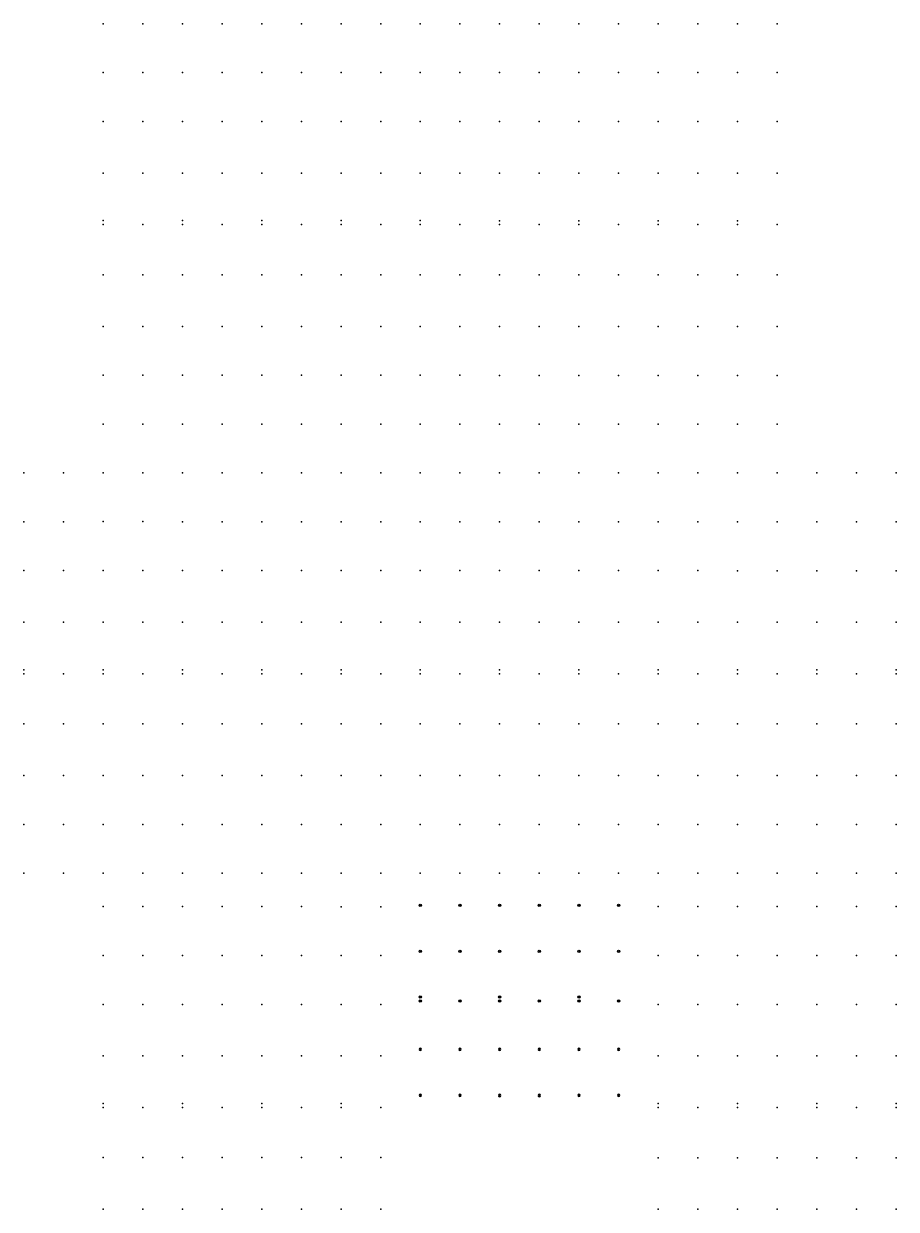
# Model space of a CAD drawing. Header units: millimetres. Extents: x 472828 to 475087, y 4317878 to 4319084.
# Drawn here: x 472827.8 to 472959.8, y 4318623.7 to 4318803.1 of the extents above; entities that cross this region are included whole.
import ezdxf

# ---------------------------------------------------------------- set-up
doc = ezdxf.new("R2010")
doc.units = ezdxf.units.MM
doc.linetypes.add('CENTER2', pattern=[1.125, 0.75, -0.125, 0.125, -0.125])
for name, color, linetype in [('10_T3_EOS_PILE_CP170_2_205', 10, 'Continuous'), ('11_T3_EOS_PILE_CP170_1_255', 11, 'Continuous'), ('12_T3_EOS_PILE_CP140_205', 12, 'Continuous'), ('13_T3_EOS_PILE_HEA_MOT_170', 13, 'Continuous'), ('14_T3_EOS_PILE_CP140_195', 14, 'Continuous'), ('1_T3_EOS_PILE_MOT_HEA_255', 1, 'Continuous'), ('2_T3_EOS_PILE_HEA_255', 2, 'Continuous'), ('3_T3_EOS_PILE_IPEA_1_255', 3, 'Continuous'), ('4_T3_EOS_PILE_IPEA_2_235', 4, 'Continuous'), ('5_T3_EOS_PILE_HEA_MOT_190', 5, 'Continuous'), ('6_T3_EOS_PILE_HEA_190', 6, 'Continuous'), ('7_T3_EOS_PILE_IPEA_2_MOT_255', 7, 'Continuous'), ('8_T3_EOS_PILE_CP170_1_220', 8, 'Continuous'), ('9_T3_EOS_PILE_HEA_155', 9, 'Continuous')]:
    doc.layers.add(name, color=color, linetype=linetype)

# ---------------------------------------------------------------- blocks, each defined once
blk = doc.blocks.new('*U7')
at = {"color": 0, "linetype": 'CENTER2', "transparency": 16777216}
for p, q in [((-183, 0), (-36, 0)), ((0, 36), (0, 183)), ((36, 0), (183, 0)), ((0, -183), (0, -36))]:
    blk.add_line(p, q, dxfattribs=at)
at = {"color": 0, "linetype": 'Continuous', "transparency": 16777216}
for p, q in [((-18, 0), (18, 0)), ((0, -18), (0, 18))]:
    blk.add_line(p, q, dxfattribs=at)
blk = doc.blocks.new('PVH POST')
at = {"color": 5}
blk.add_circle((0, 0), 179, dxfattribs=at)
at = {"color": 5, "linetype": 'CENTER2', "rotation": 45}
blk.add_blockref('*U7', (0, 0), dxfattribs=at)
blk = doc.blocks.new('*U5')
at = {"color": 0, "linetype": 'CENTER2', "transparency": 16777216}
for p, q in [((-183, 0), (-36, 0)), ((0, 36), (0, 183)), ((36, 0), (183, 0)), ((0, -183), (0, -36))]:
    blk.add_line(p, q, dxfattribs=at)
at = {"color": 0, "linetype": 'Continuous', "transparency": 16777216}
for p, q in [((-18, 0), (18, 0)), ((0, -18), (0, 18))]:
    blk.add_line(p, q, dxfattribs=at)
blk = doc.blocks.new('b-p')
at = {"color": 5}
blk.add_circle((0, 0), 179, dxfattribs=at)
at = {"color": 5, "linetype": 'CENTER2', "rotation": 45}
blk.add_blockref('*U5', (0, 0), dxfattribs=at)

msp = doc.modelspace()

# ---------------------------------------------------------------- linework, layer by layer
at = {"layer": '10_T3_EOS_PILE_CP170_2_205', "extrusion": (0, 0.015866, 0.999874)}
for p in [(472857.75, 4318803.09, 683.86), (472857.75, 4318795.7, 683.97)]:
    msp.add_point(p, dxfattribs=at)
at = {"layer": '10_T3_EOS_PILE_CP170_2_205', "extrusion": (0, 0.014809, 0.99989)}
for p in [(472869.75, 4318803.09, 684.18), (472869.75, 4318795.69, 684.29)]:
    msp.add_point(p, dxfattribs=at)
at = {"layer": '10_T3_EOS_PILE_CP170_2_205', "extrusion": (0, 0.013727, 0.999906)}
for p in [(472881.75, 4318803.09, 684.41), (472881.75, 4318795.69, 684.51)]:
    msp.add_point(p, dxfattribs=at)
at = {"layer": '10_T3_EOS_PILE_CP170_2_205', "extrusion": (0, 0.010343, 0.999947)}
for p in [(472893.75, 4318803.09, 684.71), (472893.75, 4318795.69, 684.79)]:
    msp.add_point(p, dxfattribs=at)
at = {"layer": '10_T3_EOS_PILE_CP170_2_205', "extrusion": (0, 0.010527, 0.999945)}
for p in [(472905.75, 4318803.09, 684.8), (472905.75, 4318795.69, 684.88)]:
    msp.add_point(p, dxfattribs=at)
at = {"layer": '10_T3_EOS_PILE_CP170_2_205', "extrusion": (0, 0.011553, 0.999933)}
for p in [(472917.75, 4318803.09, 684.85), (472917.75, 4318795.69, 684.93)]:
    msp.add_point(p, dxfattribs=at)
at = {"layer": '10_T3_EOS_PILE_CP170_2_205', "extrusion": (0, 0.01374, 0.999906)}
for p in [(472929.75, 4318803.09, 684.86), (472929.75, 4318795.69, 684.96)]:
    msp.add_point(p, dxfattribs=at)
at = {"layer": '10_T3_EOS_PILE_CP170_2_205', "extrusion": (0, 0.003545, 0.999994)}
for p in [(472839.75, 4318735.15, 684.59), (472839.75, 4318727.75, 684.61), (472839.75, 4318681.95, 684.78), (472839.75, 4318674.55, 684.8)]:
    msp.add_point(p, dxfattribs=at)
at = {"layer": '10_T3_EOS_PILE_CP170_2_205', "extrusion": (0, 0.019189, 0.999816)}
for p in [(472941.75, 4318735.13, 685.89), (472941.75, 4318727.73, 686.03)]:
    msp.add_point(p, dxfattribs=at)
at = {"layer": '10_T3_EOS_PILE_CP170_2_205', "extrusion": (0, 0.019861, 0.999803)}
for p in [(472953.75, 4318735.13, 686.08), (472953.75, 4318727.73, 686.22)]:
    msp.add_point(p, dxfattribs=at)
at = {"layer": '10_T3_EOS_PILE_CP170_2_205', "extrusion": (0, 0.018014, 0.999838)}
for p in [(472959.75, 4318735.13, 686.27), (472959.75, 4318727.73, 686.41), (472959.75, 4318681.94, 687.23), (472959.75, 4318674.54, 687.37)]:
    msp.add_point(p, dxfattribs=at)
at = {"layer": '11_T3_EOS_PILE_CP170_1_255', "extrusion": (0, 0.015866, 0.999874)}
msp.add_point((472857.75, 4318772.7, 684.34), dxfattribs=at)
at = {"layer": '11_T3_EOS_PILE_CP170_1_255', "extrusion": (0, 0.01374, 0.999906)}
msp.add_point((472929.75, 4318772.69, 685.28), dxfattribs=at)
at = {"layer": '11_T3_EOS_PILE_CP170_1_255', "extrusion": (0, 0.003545, 0.999994)}
msp.add_point((472845.75, 4318704.75, 684.7), dxfattribs=at)
at = {"layer": '12_T3_EOS_PILE_CP140_205', "extrusion": (0, 0.014809, 0.99989)}
for p in [(472863.75, 4318803.09, 684.18), (472863.75, 4318795.69, 684.29), (472863.75, 4318749.9, 684.96), (472863.75, 4318742.5, 685.07)]:
    msp.add_point(p, dxfattribs=at)
at = {"layer": '12_T3_EOS_PILE_CP140_205', "extrusion": (0, 0.013727, 0.999906)}
for p in [(472875.75, 4318803.09, 684.41), (472875.75, 4318795.69, 684.51), (472875.75, 4318749.9, 685.14), (472875.75, 4318742.5, 685.24)]:
    msp.add_point(p, dxfattribs=at)
at = {"layer": '12_T3_EOS_PILE_CP140_205', "extrusion": (0, 0.010343, 0.999947)}
for p in [(472887.75, 4318803.09, 684.71), (472887.75, 4318795.69, 684.79), (472887.75, 4318749.9, 685.26), (472887.75, 4318742.5, 685.34)]:
    msp.add_point(p, dxfattribs=at)
at = {"layer": '12_T3_EOS_PILE_CP140_205', "extrusion": (0, 0.010527, 0.999945)}
for p in [(472899.75, 4318803.09, 684.8), (472899.75, 4318795.69, 684.88), (472899.75, 4318749.89, 685.36), (472899.75, 4318742.5, 685.44)]:
    msp.add_point(p, dxfattribs=at)
at = {"layer": '12_T3_EOS_PILE_CP140_205', "extrusion": (0, 0.011553, 0.999933)}
for p in [(472911.75, 4318803.09, 684.85), (472911.75, 4318795.69, 684.93), (472911.75, 4318749.89, 685.46), (472911.75, 4318742.49, 685.55)]:
    msp.add_point(p, dxfattribs=at)
at = {"layer": '12_T3_EOS_PILE_CP140_205', "extrusion": (0, 0.019189, 0.999816)}
for p in [(472935.75, 4318735.13, 685.89), (472935.75, 4318727.73, 686.03), (472935.75, 4318681.94, 686.91), (472935.75, 4318674.54, 687.05)]:
    msp.add_point(p, dxfattribs=at)
at = {"layer": '12_T3_EOS_PILE_CP140_205', "extrusion": (0, 0.019861, 0.999803)}
for p in [(472947.75, 4318735.13, 686.08), (472947.75, 4318727.73, 686.22), (472947.75, 4318681.94, 687.13), (472947.75, 4318674.54, 687.28)]:
    msp.add_point(p, dxfattribs=at)
at = {"layer": '13_T3_EOS_PILE_HEA_MOT_170', "extrusion": (0, 0.014809, 0.99989)}
msp.add_point((472869.75, 4318772.7, 684.63), dxfattribs=at)
at = {"layer": '13_T3_EOS_PILE_HEA_MOT_170', "extrusion": (0, 0.013727, 0.999906)}
msp.add_point((472881.75, 4318772.7, 684.82), dxfattribs=at)
at = {"layer": '13_T3_EOS_PILE_HEA_MOT_170', "extrusion": (0, 0.010343, 0.999947)}
msp.add_point((472893.75, 4318772.69, 685.03), dxfattribs=at)
at = {"layer": '13_T3_EOS_PILE_HEA_MOT_170', "extrusion": (0, 0.010527, 0.999945)}
msp.add_point((472905.75, 4318772.69, 685.12), dxfattribs=at)
at = {"layer": '13_T3_EOS_PILE_HEA_MOT_170', "extrusion": (0, 0.011553, 0.999933)}
msp.add_point((472917.75, 4318772.69, 685.2), dxfattribs=at)
at = {"layer": '13_T3_EOS_PILE_HEA_MOT_170', "extrusion": (0, 0.019189, 0.999816)}
msp.add_point((472941.75, 4318704.74, 686.47), dxfattribs=at)
at = {"layer": '13_T3_EOS_PILE_HEA_MOT_170', "extrusion": (0, 0.019861, 0.999803)}
msp.add_point((472953.75, 4318704.74, 686.68), dxfattribs=at)
at = {"layer": '14_T3_EOS_PILE_CP140_195', "extrusion": (0, 0.014809, 0.99989)}
for p in [(472869.75, 4318765.1, 684.74), (472869.75, 4318757.3, 684.85), (472869.75, 4318749.9, 684.96), (472869.75, 4318742.5, 685.07)]:
    msp.add_point(p, dxfattribs=at)
at = {"layer": '14_T3_EOS_PILE_CP140_195', "extrusion": (0, 0.013727, 0.999906)}
for p in [(472881.75, 4318765.1, 684.93), (472881.75, 4318757.3, 685.03), (472881.75, 4318749.9, 685.14), (472881.75, 4318742.5, 685.24)]:
    msp.add_point(p, dxfattribs=at)
at = {"layer": '14_T3_EOS_PILE_CP140_195', "extrusion": (0, 0.010343, 0.999947)}
for p in [(472893.75, 4318765.09, 685.1), (472893.75, 4318757.3, 685.19), (472893.75, 4318749.9, 685.26), (472893.75, 4318742.5, 685.34)]:
    msp.add_point(p, dxfattribs=at)
at = {"layer": '14_T3_EOS_PILE_CP140_195', "extrusion": (0, 0.010527, 0.999945)}
for p in [(472905.75, 4318765.09, 685.2), (472905.75, 4318757.29, 685.28), (472905.75, 4318749.89, 685.36), (472905.75, 4318742.5, 685.44)]:
    msp.add_point(p, dxfattribs=at)
at = {"layer": '14_T3_EOS_PILE_CP140_195', "extrusion": (0, 0.011553, 0.999933)}
for p in [(472917.75, 4318765.09, 685.28), (472917.75, 4318757.29, 685.37), (472917.75, 4318749.89, 685.46), (472917.75, 4318742.49, 685.55)]:
    msp.add_point(p, dxfattribs=at)
at = {"layer": '14_T3_EOS_PILE_CP140_195', "extrusion": (0, 0.019189, 0.999816)}
for p in [(472941.75, 4318697.14, 686.62), (472941.75, 4318689.34, 686.77), (472941.75, 4318681.94, 686.91), (472941.75, 4318674.54, 687.05)]:
    msp.add_point(p, dxfattribs=at)
at = {"layer": '14_T3_EOS_PILE_CP140_195', "extrusion": (0, 0.019861, 0.999803)}
for p in [(472953.75, 4318697.14, 686.83), (472953.75, 4318689.34, 686.99), (472953.75, 4318681.94, 687.13), (472953.75, 4318674.54, 687.28)]:
    msp.add_point(p, dxfattribs=at)
at = {"layer": '1_T3_EOS_PILE_MOT_HEA_255', "extrusion": (0, 0.015866, 0.999874)}
msp.add_point((472845.75, 4318772.7, 684.07), dxfattribs=at)
at = {"layer": '1_T3_EOS_PILE_MOT_HEA_255', "extrusion": (0, 0.011763, 0.999931)}
msp.add_point((472941.75, 4318772.69, 685.46), dxfattribs=at)
at = {"layer": '1_T3_EOS_PILE_MOT_HEA_255', "extrusion": (0, 0.00278, 0.999996)}
msp.add_point((472833.75, 4318704.74, 684.44), dxfattribs=at)
at = {"layer": '1_T3_EOS_PILE_MOT_HEA_255', "extrusion": (0, 0.025877, 0.999665)}
msp.add_point((472845.75, 4318639.12, 685.66), dxfattribs=at)
at = {"layer": '1_T3_EOS_PILE_MOT_HEA_255', "extrusion": (0, 0.034622, 0.9994)}
msp.add_point((472881.75, 4318639.11, 686.76), dxfattribs=at)
at = {"layer": '1_T3_EOS_PILE_MOT_HEA_255', "extrusion": (0, 0.021536, 0.999768)}
msp.add_point((472929.75, 4318639.11, 687.48), dxfattribs=at)
at = {"layer": '2_T3_EOS_PILE_HEA_255', "extrusion": (0, 0.015866, 0.999874)}
for p in [(472845.75, 4318803.1, 683.58), (472845.75, 4318795.7, 683.7), (472845.75, 4318788.3, 683.82), (472845.75, 4318780.5, 683.94), (472845.75, 4318765.1, 684.19), (472845.75, 4318757.3, 684.31), (472845.75, 4318749.9, 684.43), (472845.75, 4318742.5, 684.55)]:
    msp.add_point(p, dxfattribs=at)
at = {"layer": '2_T3_EOS_PILE_HEA_255', "extrusion": (0, 0.011763, 0.999931)}
for p in [(472941.75, 4318803.09, 685.11), (472941.75, 4318795.69, 685.19), (472941.75, 4318788.29, 685.28), (472941.75, 4318780.49, 685.37), (472941.75, 4318765.09, 685.55), (472941.75, 4318757.29, 685.64), (472941.75, 4318749.89, 685.73), (472941.75, 4318742.49, 685.82)]:
    msp.add_point(p, dxfattribs=at)
at = {"layer": '2_T3_EOS_PILE_HEA_255', "extrusion": (0, 0.00278, 0.999996)}
for p in [(472833.75, 4318735.14, 684.35), (472833.75, 4318727.74, 684.37), (472833.75, 4318720.34, 684.39), (472833.75, 4318712.54, 684.41), (472833.75, 4318697.14, 684.46), (472833.75, 4318689.34, 684.48), (472833.75, 4318681.95, 684.5), (472833.75, 4318674.55, 684.52)]:
    msp.add_point(p, dxfattribs=at)
at = {"layer": '2_T3_EOS_PILE_HEA_255', "extrusion": (0, 0.025877, 0.999665)}
for p in [(472845.75, 4318669.51, 684.88), (472845.75, 4318662.11, 685.07), (472845.75, 4318654.71, 685.26), (472845.75, 4318646.91, 685.46), (472845.75, 4318631.52, 685.86), (472845.75, 4318623.72, 686.06)]:
    msp.add_point(p, dxfattribs=at)
at = {"layer": '2_T3_EOS_PILE_HEA_255', "extrusion": (0, 0.034622, 0.9994)}
for p in [(472881.75, 4318669.49, 685.71), (472881.75, 4318662.1, 685.97), (472881.75, 4318654.7, 686.22), (472881.75, 4318646.91, 686.49), (472881.75, 4318631.52, 687.02), (472881.75, 4318623.72, 687.3)]:
    msp.add_point(p, dxfattribs=at)
at = {"layer": '2_T3_EOS_PILE_HEA_255', "extrusion": (0, 0.021536, 0.999768)}
for p in [(472929.75, 4318669.5, 686.83), (472929.75, 4318662.1, 686.99), (472929.75, 4318654.7, 687.15), (472929.75, 4318646.91, 687.32), (472929.75, 4318631.51, 687.65), (472929.75, 4318623.71, 687.81)]:
    msp.add_point(p, dxfattribs=at)
at = {"layer": '3_T3_EOS_PILE_IPEA_1_255', "extrusion": (0, 0.015866, 0.999874)}
for p in [(472839.75, 4318803.1, 683.58), (472851.75, 4318803.09, 683.86), (472839.75, 4318795.7, 683.7), (472851.75, 4318795.7, 683.97), (472839.75, 4318788.3, 683.82), (472851.75, 4318788.3, 684.09), (472839.75, 4318780.5, 683.94), (472851.75, 4318780.5, 684.22), (472839.75, 4318765.1, 684.19), (472839.75, 4318757.3, 684.31), (472839.75, 4318749.9, 684.43), (472839.75, 4318742.5, 684.55)]:
    msp.add_point(p, dxfattribs=at)
at = {"layer": '3_T3_EOS_PILE_IPEA_1_255', "extrusion": (0, 0.01374, 0.999906)}
for p in [(472923.75, 4318803.09, 684.86), (472923.75, 4318795.69, 684.96), (472923.75, 4318788.29, 685.06), (472923.75, 4318780.49, 685.17)]:
    msp.add_point(p, dxfattribs=at)
at = {"layer": '3_T3_EOS_PILE_IPEA_1_255', "extrusion": (0, 0.011763, 0.999931)}
for p in [(472935.75, 4318803.09, 685.11), (472935.75, 4318795.69, 685.19), (472935.75, 4318788.29, 685.28), (472935.75, 4318780.49, 685.37), (472935.75, 4318765.09, 685.55), (472935.75, 4318757.29, 685.64), (472935.75, 4318749.89, 685.73), (472935.75, 4318742.49, 685.82)]:
    msp.add_point(p, dxfattribs=at)
at = {"layer": '3_T3_EOS_PILE_IPEA_1_255', "extrusion": (0, 0.00278, 0.999996)}
for p in [(472827.75, 4318735.14, 684.35), (472827.75, 4318727.74, 684.37), (472827.75, 4318720.34, 684.39), (472827.75, 4318712.54, 684.41), (472827.75, 4318697.14, 684.46), (472827.75, 4318689.34, 684.48), (472827.75, 4318681.95, 684.5), (472827.75, 4318674.55, 684.52)]:
    msp.add_point(p, dxfattribs=at)
at = {"layer": '3_T3_EOS_PILE_IPEA_1_255', "extrusion": (0, 0.003545, 0.999994)}
for p in [(472845.75, 4318735.15, 684.59), (472845.75, 4318727.75, 684.61), (472845.75, 4318720.35, 684.64), (472845.75, 4318712.55, 684.67)]:
    msp.add_point(p, dxfattribs=at)
at = {"layer": '3_T3_EOS_PILE_IPEA_1_255', "extrusion": (0, 0.025877, 0.999665)}
for p in [(472839.75, 4318669.51, 684.88), (472839.75, 4318662.11, 685.07), (472839.75, 4318654.71, 685.26), (472839.75, 4318646.91, 685.46), (472839.75, 4318631.52, 685.86), (472839.75, 4318623.72, 686.06)]:
    msp.add_point(p, dxfattribs=at)
at = {"layer": '3_T3_EOS_PILE_IPEA_1_255', "extrusion": (0, 0.028956, 0.999581)}
for p in [(472857.75, 4318669.5, 685.23), (472857.75, 4318662.1, 685.44), (472857.75, 4318654.71, 685.66), (472857.75, 4318646.91, 685.88), (472857.75, 4318631.52, 686.33), (472857.75, 4318623.72, 686.55)]:
    msp.add_point(p, dxfattribs=at)
at = {"layer": '3_T3_EOS_PILE_IPEA_1_255', "extrusion": (0, 0.032492, 0.999472)}
for p in [(472869.75, 4318669.5, 685.49), (472869.75, 4318662.1, 685.73), (472869.75, 4318654.7, 685.97), (472869.75, 4318646.91, 686.23), (472869.75, 4318631.52, 686.73), (472869.75, 4318623.72, 686.98)]:
    msp.add_point(p, dxfattribs=at)
at = {"layer": '3_T3_EOS_PILE_IPEA_1_255', "extrusion": (0, 0.034622, 0.9994)}
for p in [(472875.75, 4318669.49, 685.71), (472875.75, 4318662.1, 685.97), (472875.75, 4318654.7, 686.22), (472875.75, 4318646.91, 686.49), (472875.75, 4318631.52, 687.02), (472875.75, 4318623.72, 687.3)]:
    msp.add_point(p, dxfattribs=at)
at = {"layer": '3_T3_EOS_PILE_IPEA_1_255', "extrusion": (0, 0.021536, 0.999768)}
for p in [(472923.75, 4318669.5, 686.83), (472923.75, 4318662.1, 686.99), (472923.75, 4318654.7, 687.15), (472923.75, 4318646.91, 687.32), (472923.75, 4318631.51, 687.65), (472923.75, 4318623.71, 687.81)]:
    msp.add_point(p, dxfattribs=at)
at = {"layer": '3_T3_EOS_PILE_IPEA_1_255', "extrusion": (0, 0.018289, 0.999833)}
for p in [(472941.75, 4318669.5, 687.14), (472941.75, 4318662.1, 687.27), (472941.75, 4318654.7, 687.41), (472941.75, 4318646.9, 687.55), (472941.75, 4318631.51, 687.83), (472941.75, 4318623.71, 687.97)]:
    msp.add_point(p, dxfattribs=at)
at = {"layer": '3_T3_EOS_PILE_IPEA_1_255', "extrusion": (0, 0.017034, 0.999855)}
for p in [(472953.75, 4318669.5, 687.36), (472953.75, 4318662.1, 687.49), (472953.75, 4318654.7, 687.61), (472953.75, 4318646.9, 687.74), (472953.75, 4318631.51, 688.01), (472953.75, 4318623.71, 688.14)]:
    msp.add_point(p, dxfattribs=at)
at = {"layer": '3_T3_EOS_PILE_IPEA_1_255', "extrusion": (0, 0.017114, 0.999854)}
for p in [(472959.75, 4318669.5, 687.45), (472959.75, 4318662.1, 687.57), (472959.75, 4318654.7, 687.7), (472959.75, 4318646.9, 687.83), (472959.75, 4318631.5, 688.1), (472959.75, 4318623.71, 688.23)]:
    msp.add_point(p, dxfattribs=at)
at = {"layer": '4_T3_EOS_PILE_IPEA_2_235', "extrusion": (0, 0.015866, 0.999874)}
for p in [(472839.75, 4318773.3, 684.06), (472839.75, 4318772.7, 684.07)]:
    msp.add_point(p, dxfattribs=at)
at = {"layer": '4_T3_EOS_PILE_IPEA_2_235', "extrusion": (0, 0.011763, 0.999931)}
for p in [(472935.75, 4318773.29, 685.46), (472935.75, 4318772.69, 685.46)]:
    msp.add_point(p, dxfattribs=at)
at = {"layer": '4_T3_EOS_PILE_IPEA_2_235', "extrusion": (0, 0.00278, 0.999996)}
for p in [(472827.75, 4318705.35, 684.43), (472827.75, 4318704.75, 684.44)]:
    msp.add_point(p, dxfattribs=at)
at = {"layer": '4_T3_EOS_PILE_IPEA_2_235', "extrusion": (0, 0.025877, 0.999665)}
for p in [(472839.75, 4318639.72, 685.65), (472839.75, 4318639.12, 685.66)]:
    msp.add_point(p, dxfattribs=at)
at = {"layer": '4_T3_EOS_PILE_IPEA_2_235', "extrusion": (0, 0.034622, 0.9994)}
for p in [(472875.75, 4318639.71, 686.74), (472875.75, 4318639.11, 686.76)]:
    msp.add_point(p, dxfattribs=at)
at = {"layer": '4_T3_EOS_PILE_IPEA_2_235', "extrusion": (0, 0.021536, 0.999768)}
for p in [(472923.75, 4318639.71, 687.47), (472923.75, 4318639.11, 687.48)]:
    msp.add_point(p, dxfattribs=at)
at = {"layer": '4_T3_EOS_PILE_IPEA_2_235', "extrusion": (0, 0.017114, 0.999854)}
for p in [(472959.75, 4318639.7, 687.96), (472959.75, 4318639.1, 687.97)]:
    msp.add_point(p, dxfattribs=at)
at = {"layer": '5_T3_EOS_PILE_HEA_MOT_190', "extrusion": (0, 0.015866, 0.999874)}
for p in [(472851.75, 4318773.3, 684.33), (472851.75, 4318772.7, 684.34)]:
    msp.add_point(p, dxfattribs=at)
at = {"layer": '5_T3_EOS_PILE_HEA_MOT_190', "extrusion": (0, 0.014809, 0.99989)}
for p in [(472863.75, 4318773.3, 684.62), (472863.75, 4318772.7, 684.63)]:
    msp.add_point(p, dxfattribs=at)
at = {"layer": '5_T3_EOS_PILE_HEA_MOT_190', "extrusion": (0, 0.013727, 0.999906)}
for p in [(472875.75, 4318773.3, 684.81), (472875.75, 4318772.7, 684.82)]:
    msp.add_point(p, dxfattribs=at)
at = {"layer": '5_T3_EOS_PILE_HEA_MOT_190', "extrusion": (0, 0.010343, 0.999947)}
for p in [(472887.75, 4318773.3, 685.02), (472887.75, 4318772.7, 685.03)]:
    msp.add_point(p, dxfattribs=at)
at = {"layer": '5_T3_EOS_PILE_HEA_MOT_190', "extrusion": (0, 0.010527, 0.999945)}
for p in [(472899.75, 4318773.29, 685.12), (472899.75, 4318772.69, 685.12)]:
    msp.add_point(p, dxfattribs=at)
at = {"layer": '5_T3_EOS_PILE_HEA_MOT_190', "extrusion": (0, 0.011553, 0.999933)}
for p in [(472911.75, 4318773.29, 685.19), (472911.75, 4318772.69, 685.2)]:
    msp.add_point(p, dxfattribs=at)
at = {"layer": '5_T3_EOS_PILE_HEA_MOT_190', "extrusion": (0, 0.01374, 0.999906)}
for p in [(472923.75, 4318773.29, 685.27), (472923.75, 4318772.69, 685.28)]:
    msp.add_point(p, dxfattribs=at)
at = {"layer": '5_T3_EOS_PILE_HEA_MOT_190', "extrusion": (0, 0.003545, 0.999994)}
for p in [(472839.75, 4318705.35, 684.69), (472839.75, 4318704.75, 684.7)]:
    msp.add_point(p, dxfattribs=at)
at = {"layer": '5_T3_EOS_PILE_HEA_MOT_190', "extrusion": (0, 0.019189, 0.999816)}
for p in [(472935.75, 4318705.34, 686.46), (472935.75, 4318704.74, 686.47)]:
    msp.add_point(p, dxfattribs=at)
at = {"layer": '5_T3_EOS_PILE_HEA_MOT_190', "extrusion": (0, 0.019861, 0.999803)}
for p in [(472947.75, 4318705.34, 686.67), (472947.75, 4318704.74, 686.68)]:
    msp.add_point(p, dxfattribs=at)
at = {"layer": '5_T3_EOS_PILE_HEA_MOT_190', "extrusion": (0, 0.018014, 0.999838)}
for p in [(472959.75, 4318705.33, 686.81), (472959.75, 4318704.73, 686.82)]:
    msp.add_point(p, dxfattribs=at)
at = {"layer": '5_T3_EOS_PILE_HEA_MOT_190', "extrusion": (0, 0.028956, 0.999581)}
msp.add_point((472857.75, 4318639.11, 686.11), dxfattribs=at)
at = {"layer": '5_T3_EOS_PILE_HEA_MOT_190', "extrusion": (0, 0.032492, 0.999472)}
msp.add_point((472869.75, 4318639.11, 686.48), dxfattribs=at)
at = {"layer": '5_T3_EOS_PILE_HEA_MOT_190', "extrusion": (0, 0.018289, 0.999833)}
msp.add_point((472941.75, 4318639.11, 687.69), dxfattribs=at)
at = {"layer": '5_T3_EOS_PILE_HEA_MOT_190', "extrusion": (0, 0.017034, 0.999855)}
msp.add_point((472953.75, 4318639.1, 687.88), dxfattribs=at)
at = {"layer": '6_T3_EOS_PILE_HEA_190', "extrusion": (0, 0.028956, 0.999581)}
for p in [(472851.75, 4318639.72, 686.09), (472851.75, 4318639.12, 686.11)]:
    msp.add_point(p, dxfattribs=at)
at = {"layer": '6_T3_EOS_PILE_HEA_190', "extrusion": (0, 0.032492, 0.999472)}
for p in [(472863.75, 4318639.71, 686.46), (472863.75, 4318639.11, 686.48)]:
    msp.add_point(p, dxfattribs=at)
at = {"layer": '6_T3_EOS_PILE_HEA_190', "extrusion": (0, 0.018289, 0.999833)}
for p in [(472935.75, 4318639.71, 687.68), (472935.75, 4318639.11, 687.69)]:
    msp.add_point(p, dxfattribs=at)
at = {"layer": '6_T3_EOS_PILE_HEA_190', "extrusion": (0, 0.017034, 0.999855)}
for p in [(472947.75, 4318639.71, 687.87), (472947.75, 4318639.11, 687.88)]:
    msp.add_point(p, dxfattribs=at)
at = {"layer": '7_T3_EOS_PILE_IPEA_2_MOT_255', "extrusion": (0, 0.004738, 0.999989)}
msp.add_point((472857.75, 4318704.74, 685), dxfattribs=at)
at = {"layer": '7_T3_EOS_PILE_IPEA_2_MOT_255', "extrusion": (0, 0.004745, 0.999989)}
msp.add_point((472869.75, 4318704.74, 685.26), dxfattribs=at)
at = {"layer": '7_T3_EOS_PILE_IPEA_2_MOT_255', "extrusion": (0, 0.005505, 0.999985)}
msp.add_point((472881.75, 4318704.74, 685.45), dxfattribs=at)
at = {"layer": '7_T3_EOS_PILE_IPEA_2_MOT_255', "extrusion": (0, 0.008661, 0.999962)}
msp.add_point((472893.75, 4318704.74, 685.65), dxfattribs=at)
at = {"layer": '7_T3_EOS_PILE_IPEA_2_MOT_255', "extrusion": (0, 0.011051, 0.999939)}
msp.add_point((472905.75, 4318704.74, 685.82), dxfattribs=at)
at = {"layer": '7_T3_EOS_PILE_IPEA_2_MOT_255', "extrusion": (0, 0.013483, 0.999909)}
msp.add_point((472917.75, 4318704.74, 686.01), dxfattribs=at)
at = {"layer": '7_T3_EOS_PILE_IPEA_2_MOT_255', "extrusion": (0, 0.016236, 0.999868)}
msp.add_point((472929.75, 4318704.74, 686.26), dxfattribs=at)
at = {"layer": '8_T3_EOS_PILE_CP170_1_220', "extrusion": (0, 0.015866, 0.999874)}
for p in [(472857.75, 4318788.3, 684.09), (472857.75, 4318780.5, 684.22), (472851.75, 4318765.1, 684.46), (472857.75, 4318765.1, 684.46), (472851.75, 4318757.3, 684.58), (472857.75, 4318757.3, 684.58), (472851.75, 4318749.9, 684.7), (472857.75, 4318749.9, 684.7), (472851.75, 4318742.5, 684.82), (472857.75, 4318742.5, 684.82)]:
    msp.add_point(p, dxfattribs=at)
at = {"layer": '8_T3_EOS_PILE_CP170_1_220', "extrusion": (0, 0.014809, 0.99989)}
for p in [(472863.75, 4318788.3, 684.4), (472869.75, 4318788.3, 684.4), (472863.75, 4318780.5, 684.51), (472869.75, 4318780.5, 684.51), (472863.75, 4318765.1, 684.74), (472863.75, 4318757.3, 684.85)]:
    msp.add_point(p, dxfattribs=at)
at = {"layer": '8_T3_EOS_PILE_CP170_1_220', "extrusion": (0, 0.013727, 0.999906)}
for p in [(472875.75, 4318788.29, 684.61), (472881.75, 4318788.29, 684.61), (472875.75, 4318780.49, 684.72), (472881.75, 4318780.49, 684.72), (472875.75, 4318765.1, 684.93), (472875.75, 4318757.3, 685.03)]:
    msp.add_point(p, dxfattribs=at)
at = {"layer": '8_T3_EOS_PILE_CP170_1_220', "extrusion": (0, 0.010343, 0.999947)}
for p in [(472887.75, 4318788.29, 684.86), (472893.75, 4318788.29, 684.86), (472887.75, 4318780.49, 684.95), (472893.75, 4318780.49, 684.95), (472887.75, 4318765.09, 685.1), (472887.75, 4318757.3, 685.19)]:
    msp.add_point(p, dxfattribs=at)
at = {"layer": '8_T3_EOS_PILE_CP170_1_220', "extrusion": (0, 0.010527, 0.999945)}
for p in [(472899.75, 4318788.29, 684.96), (472905.75, 4318788.29, 684.96), (472899.75, 4318780.49, 685.04), (472905.75, 4318780.49, 685.04), (472899.75, 4318765.09, 685.2), (472899.75, 4318757.29, 685.28)]:
    msp.add_point(p, dxfattribs=at)
at = {"layer": '8_T3_EOS_PILE_CP170_1_220', "extrusion": (0, 0.011553, 0.999933)}
for p in [(472911.75, 4318788.29, 685.02), (472917.75, 4318788.29, 685.02), (472911.75, 4318780.49, 685.11), (472917.75, 4318780.49, 685.11), (472911.75, 4318765.09, 685.28), (472911.75, 4318757.29, 685.37)]:
    msp.add_point(p, dxfattribs=at)
at = {"layer": '8_T3_EOS_PILE_CP170_1_220', "extrusion": (0, 0.01374, 0.999906)}
for p in [(472929.75, 4318788.29, 685.06), (472929.75, 4318780.49, 685.17), (472923.75, 4318765.09, 685.38), (472929.75, 4318765.09, 685.38), (472923.75, 4318757.29, 685.49), (472929.75, 4318757.29, 685.49), (472923.75, 4318749.89, 685.59), (472929.75, 4318749.89, 685.59), (472923.75, 4318742.49, 685.69), (472929.75, 4318742.49, 685.69)]:
    msp.add_point(p, dxfattribs=at)
at = {"layer": '8_T3_EOS_PILE_CP170_1_220', "extrusion": (0, 0.004738, 0.999989)}
for p in [(472857.75, 4318735.14, 684.86), (472857.75, 4318727.74, 684.9), (472857.75, 4318720.34, 684.93), (472857.75, 4318712.54, 684.97), (472857.75, 4318697.14, 685.04), (472857.75, 4318689.34, 685.08), (472857.75, 4318681.94, 685.11), (472857.75, 4318674.54, 685.15)]:
    msp.add_point(p, dxfattribs=at)
at = {"layer": '8_T3_EOS_PILE_CP170_1_220', "extrusion": (0, 0.004745, 0.999989)}
for p in [(472869.75, 4318735.14, 685.11), (472869.75, 4318727.74, 685.15), (472869.75, 4318720.34, 685.18), (472869.75, 4318712.54, 685.22), (472869.75, 4318697.14, 685.29), (472869.75, 4318689.34, 685.33), (472869.75, 4318681.94, 685.37), (472869.75, 4318674.54, 685.4)]:
    msp.add_point(p, dxfattribs=at)
at = {"layer": '8_T3_EOS_PILE_CP170_1_220', "extrusion": (0, 0.005505, 0.999985)}
for p in [(472881.75, 4318735.14, 685.28), (472881.75, 4318727.74, 685.32), (472881.75, 4318720.34, 685.36), (472881.75, 4318712.54, 685.4), (472881.75, 4318697.14, 685.49), (472881.75, 4318689.34, 685.53), (472881.75, 4318681.94, 685.57), (472881.75, 4318674.54, 685.61)]:
    msp.add_point(p, dxfattribs=at)
at = {"layer": '8_T3_EOS_PILE_CP170_1_220', "extrusion": (0, 0.008661, 0.999962)}
for p in [(472893.75, 4318735.14, 685.38), (472893.75, 4318727.74, 685.45), (472893.75, 4318720.34, 685.51), (472893.75, 4318712.54, 685.58), (472893.75, 4318697.14, 685.71), (472893.75, 4318689.34, 685.78), (472893.75, 4318681.94, 685.84), (472893.75, 4318674.54, 685.91)]:
    msp.add_point(p, dxfattribs=at)
at = {"layer": '8_T3_EOS_PILE_CP170_1_220', "extrusion": (0, 0.011051, 0.999939)}
for p in [(472905.75, 4318735.14, 685.49), (472905.75, 4318727.74, 685.57), (472905.75, 4318720.34, 685.65), (472905.75, 4318712.54, 685.74), (472905.75, 4318697.14, 685.91), (472905.75, 4318689.34, 686), (472905.75, 4318681.94, 686.08), (472905.75, 4318674.54, 686.16)]:
    msp.add_point(p, dxfattribs=at)
at = {"layer": '8_T3_EOS_PILE_CP170_1_220', "extrusion": (0, 0.013483, 0.999909)}
for p in [(472917.75, 4318735.14, 685.6), (472917.75, 4318727.74, 685.7), (472917.75, 4318720.34, 685.8), (472917.75, 4318712.54, 685.91), (472917.75, 4318697.14, 686.12), (472917.75, 4318689.34, 686.22), (472917.75, 4318681.94, 686.32), (472917.75, 4318674.54, 686.42)]:
    msp.add_point(p, dxfattribs=at)
at = {"layer": '8_T3_EOS_PILE_CP170_1_220', "extrusion": (0, 0.016236, 0.999868)}
for p in [(472929.75, 4318735.13, 685.76), (472929.75, 4318727.73, 685.88), (472929.75, 4318720.34, 686), (472929.75, 4318712.54, 686.13), (472929.75, 4318697.14, 686.38), (472929.75, 4318689.34, 686.51), (472929.75, 4318681.94, 686.63), (472929.75, 4318674.54, 686.75)]:
    msp.add_point(p, dxfattribs=at)
at = {"layer": '8_T3_EOS_PILE_CP170_1_220', "extrusion": (0, 0.003545, 0.999994)}
for p in [(472839.75, 4318720.35, 684.64), (472839.75, 4318712.55, 684.67), (472839.75, 4318697.15, 684.72), (472845.75, 4318697.15, 684.72), (472839.75, 4318689.35, 684.75), (472845.75, 4318689.35, 684.75), (472845.75, 4318681.95, 684.78), (472845.75, 4318674.55, 684.8)]:
    msp.add_point(p, dxfattribs=at)
at = {"layer": '8_T3_EOS_PILE_CP170_1_220', "extrusion": (0, 0.019189, 0.999816)}
for p in [(472935.75, 4318720.33, 686.17), (472941.75, 4318720.33, 686.17), (472935.75, 4318712.53, 686.32), (472941.75, 4318712.53, 686.32), (472935.75, 4318697.14, 686.62), (472935.75, 4318689.34, 686.77)]:
    msp.add_point(p, dxfattribs=at)
at = {"layer": '8_T3_EOS_PILE_CP170_1_220', "extrusion": (0, 0.019861, 0.999803)}
for p in [(472947.75, 4318720.33, 686.37), (472953.75, 4318720.33, 686.37), (472947.75, 4318712.53, 686.52), (472953.75, 4318712.53, 686.52), (472947.75, 4318697.14, 686.83), (472947.75, 4318689.34, 686.99)]:
    msp.add_point(p, dxfattribs=at)
at = {"layer": '8_T3_EOS_PILE_CP170_1_220', "extrusion": (0, 0.018014, 0.999838)}
for p in [(472959.75, 4318720.33, 686.54), (472959.75, 4318712.53, 686.68), (472959.75, 4318697.14, 686.96), (472959.75, 4318689.34, 687.1)]:
    msp.add_point(p, dxfattribs=at)
at = {"layer": '8_T3_EOS_PILE_CP170_1_220', "extrusion": (0, 0.028956, 0.999581)}
for p in [(472851.75, 4318669.5, 685.23), (472851.75, 4318662.1, 685.44), (472851.75, 4318654.71, 685.66), (472851.75, 4318646.91, 685.88), (472851.75, 4318631.52, 686.33), (472851.75, 4318623.72, 686.55)]:
    msp.add_point(p, dxfattribs=at)
at = {"layer": '8_T3_EOS_PILE_CP170_1_220', "extrusion": (0, 0.032492, 0.999472)}
for p in [(472863.75, 4318669.5, 685.49), (472863.75, 4318662.1, 685.73), (472863.75, 4318654.7, 685.97), (472863.75, 4318646.91, 686.23), (472863.75, 4318631.52, 686.73), (472863.75, 4318623.72, 686.98)]:
    msp.add_point(p, dxfattribs=at)
at = {"layer": '8_T3_EOS_PILE_CP170_1_220', "extrusion": (0, 0.018289, 0.999833)}
for p in [(472935.75, 4318669.5, 687.14), (472935.75, 4318662.1, 687.27), (472935.75, 4318654.7, 687.41), (472935.75, 4318646.9, 687.55), (472935.75, 4318631.51, 687.83), (472935.75, 4318623.71, 687.97)]:
    msp.add_point(p, dxfattribs=at)
at = {"layer": '8_T3_EOS_PILE_CP170_1_220', "extrusion": (0, 0.017034, 0.999855)}
for p in [(472947.75, 4318669.5, 687.36), (472947.75, 4318662.1, 687.49), (472947.75, 4318654.7, 687.61), (472947.75, 4318646.9, 687.74), (472947.75, 4318631.51, 688.01), (472947.75, 4318623.71, 688.14)]:
    msp.add_point(p, dxfattribs=at)
at = {"layer": '9_T3_EOS_PILE_HEA_155', "extrusion": (0, 0.004738, 0.999989)}
for p in [(472851.75, 4318735.14, 684.86), (472851.75, 4318727.74, 684.9), (472851.75, 4318720.34, 684.93), (472851.75, 4318712.54, 684.97), (472851.75, 4318705.35, 685), (472851.75, 4318704.75, 685), (472851.75, 4318697.14, 685.04), (472851.75, 4318689.34, 685.08), (472851.75, 4318681.94, 685.11), (472851.75, 4318674.54, 685.15)]:
    msp.add_point(p, dxfattribs=at)
at = {"layer": '9_T3_EOS_PILE_HEA_155', "extrusion": (0, 0.004745, 0.999989)}
for p in [(472863.75, 4318735.14, 685.11), (472863.75, 4318727.74, 685.15), (472863.75, 4318720.34, 685.18), (472863.75, 4318712.54, 685.22), (472863.75, 4318705.34, 685.26), (472863.75, 4318704.74, 685.26), (472863.75, 4318697.14, 685.29), (472863.75, 4318689.34, 685.33), (472863.75, 4318681.94, 685.37), (472863.75, 4318674.54, 685.4)]:
    msp.add_point(p, dxfattribs=at)
at = {"layer": '9_T3_EOS_PILE_HEA_155', "extrusion": (0, 0.005505, 0.999985)}
for p in [(472875.75, 4318735.14, 685.28), (472875.75, 4318727.74, 685.32), (472875.75, 4318720.34, 685.36), (472875.75, 4318712.54, 685.4), (472875.75, 4318705.34, 685.44), (472875.75, 4318704.74, 685.45), (472875.75, 4318697.14, 685.49), (472875.75, 4318689.34, 685.53), (472875.75, 4318681.94, 685.57), (472875.75, 4318674.54, 685.61)]:
    msp.add_point(p, dxfattribs=at)
at = {"layer": '9_T3_EOS_PILE_HEA_155', "extrusion": (0, 0.008661, 0.999962)}
for p in [(472887.75, 4318735.14, 685.38), (472887.75, 4318727.74, 685.45), (472887.75, 4318720.34, 685.51), (472887.75, 4318712.54, 685.58), (472887.75, 4318705.34, 685.64), (472887.75, 4318704.74, 685.65), (472887.75, 4318697.14, 685.71), (472887.75, 4318689.34, 685.78), (472887.75, 4318681.94, 685.84), (472887.75, 4318674.54, 685.91)]:
    msp.add_point(p, dxfattribs=at)
at = {"layer": '9_T3_EOS_PILE_HEA_155', "extrusion": (0, 0.011051, 0.999939)}
for p in [(472899.75, 4318735.14, 685.49), (472899.75, 4318727.74, 685.57), (472899.75, 4318720.34, 685.65), (472899.75, 4318712.54, 685.74), (472899.75, 4318705.34, 685.82), (472899.75, 4318704.74, 685.82), (472899.75, 4318697.14, 685.91), (472899.75, 4318689.34, 686), (472899.75, 4318681.94, 686.08), (472899.75, 4318674.54, 686.16)]:
    msp.add_point(p, dxfattribs=at)
at = {"layer": '9_T3_EOS_PILE_HEA_155', "extrusion": (0, 0.013483, 0.999909)}
for p in [(472911.75, 4318735.14, 685.6), (472911.75, 4318727.74, 685.7), (472911.75, 4318720.34, 685.8), (472911.75, 4318712.54, 685.91), (472911.75, 4318705.34, 686.01), (472911.75, 4318704.74, 686.01), (472911.75, 4318697.14, 686.12), (472911.75, 4318689.34, 686.22), (472911.75, 4318681.94, 686.32), (472911.75, 4318674.54, 686.42)]:
    msp.add_point(p, dxfattribs=at)
at = {"layer": '9_T3_EOS_PILE_HEA_155', "extrusion": (0, 0.016236, 0.999868)}
for p in [(472923.75, 4318735.13, 685.76), (472923.75, 4318727.73, 685.88), (472923.75, 4318720.34, 686), (472923.75, 4318712.54, 686.13), (472923.75, 4318705.34, 686.25), (472923.75, 4318704.74, 686.26), (472923.75, 4318697.14, 686.38), (472923.75, 4318689.34, 686.51), (472923.75, 4318681.94, 686.63), (472923.75, 4318674.54, 686.75)]:
    msp.add_point(p, dxfattribs=at)

# ---------------------------------------------------------------- block references
at = {"color": 0, "extrusion": (0, 0.030826, 0.999525), "yscale": 0.001, "zscale": 0.001}
for name, p, xscale, rotation in [('PVH POST', (-472887.75, -4316596.22, 133812.08), 0.001, 89.99999999999999), ('PVH POST', (-472893.75, -4316596.22, 133812.08), 0.001, 89.99999999999999), ('PVH POST', (-472887.75, -4316589.22, 133812.08), 0.001, 89.99999999999999), ('PVH POST', (-472893.75, -4316589.22, 133812.08), 0.001, 89.99999999999999), ('PVH POST', (-472887.75, -4316582.32, 133812.08), 0.001, 89.99999999999999), ('PVH POST', (-472887.75, -4316581.72, 133812.08), 0.001, 89.99999999999999), ('b-p', (-472893.75, -4316581.72, 133812.08), 0.001, 89.99999999999999), ('PVH POST', (-472887.75, -4316574.42, 133812.08), -0.001, 89.99999999999991), ('PVH POST', (-472893.75, -4316574.42, 133812.08), -0.001, 89.99999999999991), ('PVH POST', (-472887.75, -4316567.42, 133812.08), -0.001, 89.99999999999991), ('PVH POST', (-472893.75, -4316567.42, 133812.08), -0.001, 89.99999999999991)]:
    msp.add_blockref(name, p, dxfattribs=dict(at, xscale=xscale, rotation=rotation))
at = {"color": 0, "extrusion": (0, 0.027382, 0.999625), "yscale": 0.001, "zscale": 0.001}
for name, p, xscale, rotation in [('PVH POST', (-472899.75, -4317031.55, 118941.8), 0.001, 89.99999999999999), ('PVH POST', (-472905.75, -4317031.55, 118941.8), 0.001, 89.99999999999999), ('PVH POST', (-472911.75, -4317031.55, 118942.05), 0.001, 89.99999999999999), ('PVH POST', (-472917.75, -4317031.55, 118942.05), 0.001, 89.99999999999999), ('PVH POST', (-472899.75, -4317024.55, 118941.8), 0.001, 89.99999999999999), ('PVH POST', (-472905.75, -4317024.55, 118941.8), 0.001, 89.99999999999999), ('PVH POST', (-472911.75, -4317024.55, 118942.05), 0.001, 89.99999999999999), ('PVH POST', (-472917.75, -4317024.55, 118942.05), 0.001, 89.99999999999999), ('PVH POST', (-472899.75, -4317017.65, 118941.8), 0.001, 89.99999999999999), ('PVH POST', (-472911.75, -4317017.65, 118942.05), 0.001, 89.99999999999999), ('PVH POST', (-472899.75, -4317017.05, 118941.8), 0.001, 89.99999999999999), ('b-p', (-472905.75, -4317017.05, 118941.8), 0.001, 89.99999999999999), ('PVH POST', (-472911.75, -4317017.05, 118942.05), 0.001, 89.99999999999999), ('b-p', (-472917.75, -4317017.05, 118942.05), 0.001, 89.99999999999999), ('PVH POST', (-472899.75, -4317009.75, 118941.8), -0.001, 89.99999999999991), ('PVH POST', (-472905.75, -4317009.75, 118941.8), -0.001, 89.99999999999991), ('PVH POST', (-472911.75, -4317009.75, 118942.05), -0.001, 89.99999999999991), ('PVH POST', (-472917.75, -4317009.75, 118942.05), -0.001, 89.99999999999991), ('PVH POST', (-472899.75, -4317002.75, 118941.8), -0.001, 89.99999999999991), ('PVH POST', (-472905.75, -4317002.75, 118941.8), -0.001, 89.99999999999991), ('PVH POST', (-472911.75, -4317002.75, 118942.05), -0.001, 89.99999999999991), ('PVH POST', (-472917.75, -4317002.75, 118942.05), -0.001, 89.99999999999991)]:
    msp.add_blockref(name, p, dxfattribs=dict(at, xscale=xscale, rotation=rotation))

doc.saveas('drawing.dxf')
